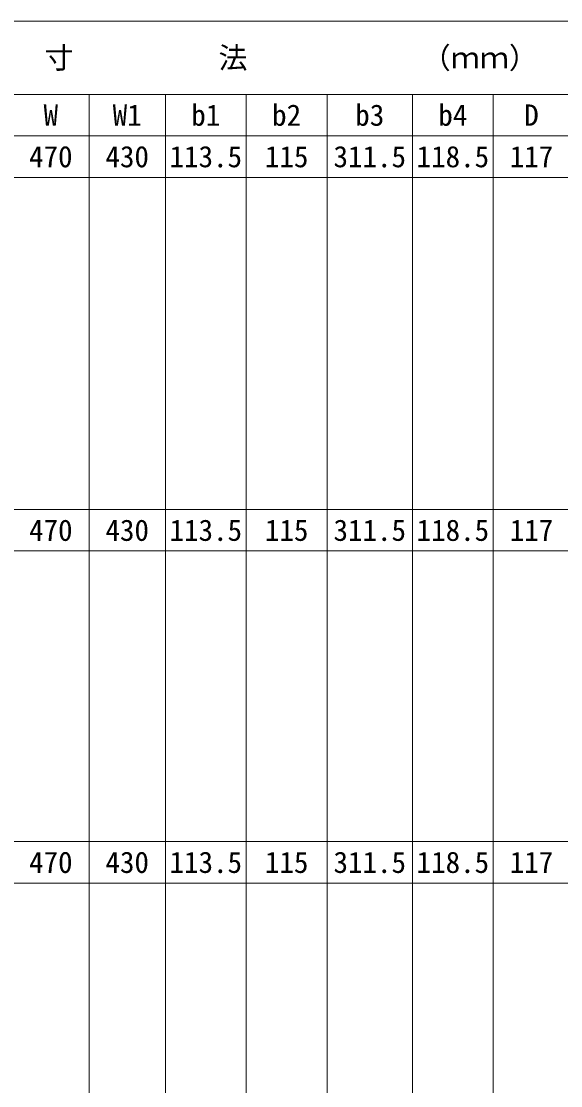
# Model space of a CAD drawing. Units: millimetres at full size; details may follow other scales. Extents: x -36174 to -11409, y 24892 to 47415.
# Drawn here: x -28268 to -27067, y 35368 to 37737 of the extents above; entities that cross this region are included whole.
import ezdxf
from ezdxf.enums import TextEntityAlignment as Align

# ---------------------------------------------------------------- set-up
doc = ezdxf.new("R2010")
doc.units = ezdxf.units.MM
doc.header["$LTSCALE"] = 30
doc.layers.add('DEFPOINTS_3', color=8, linetype='Continuous', lineweight=0)
doc.layers.add('寸法線', color=7, linetype='Continuous', lineweight=9)
doc.styles.add('ＭＳ ゴシック', font='')
doc.styles.get('ＭＳ ゴシック').set_extended_font_data('MS Gothic')

msp = doc.modelspace()

# ---------------------------------------------------------------- linework, layer by layer
at = {"layer": 'DEFPOINTS_3'}
for p, q in [((-28287.27, 37389.64), (-25646.07, 37389.64)), ((-28287.27, 36558.04), (-25857.27, 36558.04)), ((-28287.27, 35818.84), (-25857.27, 35818.84))]:
    msp.add_line(p, q, dxfattribs=at)
at = {"layer": '寸法線', "lineweight": 13}
for p, q in [((-30047.27, 37737.07), (-25223.67, 37737.07)), ((-30047.27, 37574.44), (-25223.67, 37574.44)), ((-28117.27, 37574.44), (-28117.27, 37482.04)), ((-27947.27, 37574.44), (-27947.27, 37482.04)), ((-27767.27, 37574.44), (-27767.27, 37482.04)), ((-27587.27, 37574.44), (-27587.27, 37482.04)), ((-27397.27, 37574.44), (-27397.27, 37482.04)), ((-27217.27, 37574.44), (-27217.27, 37482.04)), ((-30047.27, 37482.04), (-25223.67, 37482.04)), ((-28117.27, 37482.04), (-28117.27, 33139.24)), ((-27947.27, 37482.04), (-27947.27, 33139.24)), ((-27767.27, 37482.04), (-27767.27, 33139.24)), ((-27587.27, 37482.04), (-27587.27, 35818.84)), ((-27397.27, 37482.04), (-27397.27, 35818.84)), ((-27217.27, 37482.04), (-27217.27, 35818.84)), ((-29307.27, 36650.44), (-25857.27, 36650.44)), ((-28797.27, 35911.24), (-25857.27, 35911.24)), ((-27587.27, 35818.84), (-27587.27, 35264.44)), ((-27397.27, 35818.84), (-27397.27, 35264.44)), ((-27217.27, 35818.84), (-27217.27, 35264.44))]:
    msp.add_line(p, q, dxfattribs=at)

# ---------------------------------------------------------------- texts
at = {"layer": '寸法線', "style": 'ＭＳ ゴシック'}
for s, p in [('寸          法            （ｍｍ）', (-27667.27, 37655.75)), ('W', (-28202.27, 37528.24)), ('W1', (-28032.27, 37528.24)), ('b1', (-27857.27, 37528.24)), ('b2', (-27677.27, 37528.24)), ('b3', (-27492.27, 37528.24)), ('b4', (-27307.27, 37528.24)), ('D', (-27132.27, 37528.24)), ('470', (-28202.27, 37435.84)), ('430', (-28032.27, 37435.84)), ('113.5', (-27857.27, 37435.84)), ('115', (-27677.27, 37435.84)), ('311.5', (-27492.27, 37435.84)), ('118.5', (-27307.27, 37435.84)), ('117', (-27132.27, 37435.84)), ('470', (-28202.27, 36604.24)), ('430', (-28032.27, 36604.24)), ('113.5', (-27857.27, 36604.24)), ('115', (-27677.27, 36604.24)), ('311.5', (-27492.27, 36604.24)), ('118.5', (-27307.27, 36604.24)), ('117', (-27132.27, 36604.24)), ('470', (-28202.27, 35865.04)), ('430', (-28032.27, 35865.04)), ('113.5', (-27857.27, 35865.04)), ('115', (-27677.27, 35865.04)), ('311.5', (-27492.27, 35865.04)), ('118.5', (-27307.27, 35865.04)), ('117', (-27132.27, 35865.04))]:
    msp.add_text(s, height=47.47, dxfattribs=at).set_placement(p, align=Align.MIDDLE_CENTER)

doc.saveas('drawing.dxf')
